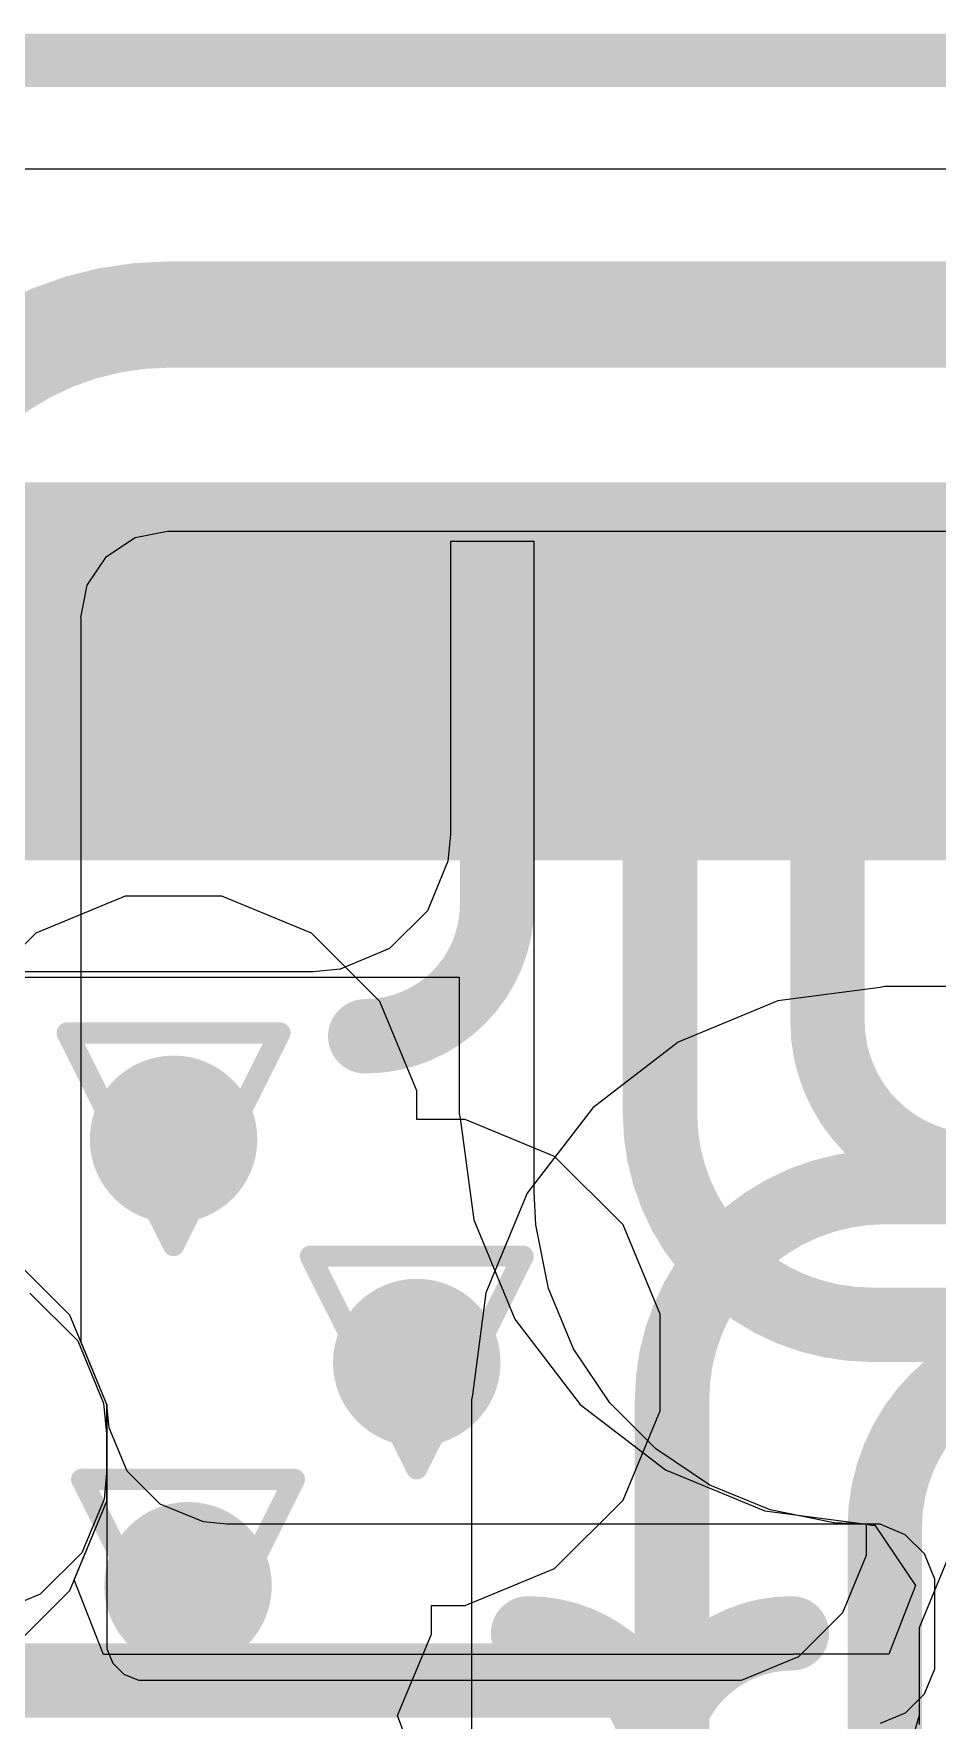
# Model space of a CAD drawing. Header units: inches. Extents: x -5 to 234, y -4 to 104.
# Drawn here: x 63.805 to 65.962, y 32.533 to 36.563 of the extents above; entities that cross this region are included whole.
import ezdxf

# ---------------------------------------------------------------- set-up
doc = ezdxf.new("R2010")
doc.units = ezdxf.units.IN
for name, color, linetype in [('Board Outline', 216, 'Continuous'), ('Bottom Layer', 5, 'Continuous'), ('Drill Drawing', 1, 'Continuous'), ('GND', 16, 'Continuous'), ('POWER', 76, 'Continuous'), ('Top Layer', 1, 'Continuous'), ('Top Solder', 216, 'Continuous'), ('Via Holes', 16, 'Continuous')]:
    doc.layers.add(name, color=color, linetype=linetype)

# ---------------------------------------------------------------- blocks, each defined once
blk = doc.blocks.new('DF40C_100DS_0_4V_51__8')
at = {"layer": 'Top Layer'}
for points in [[(-7.300000639999999, 0.35000057), (-7.10000104, 0.35000057), (-7.10000104, -0.35000057), (-7.300000639999999, -0.35000057)], [(-6.899998899999999, 0.35000057), (-6.6999993, 0.35000057), (-6.6999993, -0.35000057), (-6.899998899999999, -0.35000057)], [(-6.50000224, 0.35000057), (-6.30000264, 0.35000057), (-6.30000264, -0.35000057), (-6.50000224, -0.35000057)], [(-6.09999796, 0.35000057), (-5.89999836, 0.35000057), (-5.89999836, -0.35000057), (-6.09999796, -0.35000057)], [(-5.7000013, 0.35000057), (-5.500001699999999, 0.35000057), (-5.500001699999999, -0.35000057), (-5.7000013, -0.35000057)]]:
    blk.add_hatch(color=1, dxfattribs=at).paths.add_polyline_path(points)
at = {"layer": 'Top Solder'}
for points in [[(-7.80159984, 0.45160057), (-7.39840024, 0.45160057), (-7.39840024, -0.45160057), (-7.80159984, -0.45160057)], [(-7.401600639999999, 0.45160057), (-6.998401039999999, 0.45160057), (-6.998401039999999, -0.45160057), (-7.401600639999999, -0.45160057)], [(-7.001598899999999, 0.45160057), (-6.5983993, 0.45160057), (-6.5983993, -0.45160057), (-7.001598899999999, -0.45160057)], [(-6.60160224, 0.45160057), (-6.198402639999999, 0.45160057), (-6.198402639999999, -0.45160057), (-6.60160224, -0.45160057)], [(-6.20159796, 0.45160057), (-5.798398359999999, 0.45160057), (-5.798398359999999, -0.45160057), (-6.20159796, -0.45160057)], [(-5.8016013, 0.45160057), (-5.398401699999999, 0.45160057), (-5.398401699999999, -0.45160057), (-5.8016013, -0.45160057)], [(-5.40159702, 0.45160057), (-4.99839742, 0.45160057), (-4.99839742, -0.45160057), (-5.40159702, -0.45160057)]]:
    blk.add_hatch(color=216, dxfattribs=at).paths.add_polyline_path(points)

msp = doc.modelspace()

# ---------------------------------------------------------------- hatches: boundary and pattern name
at = {"layer": 'Bottom Layer'}
h = msp.add_hatch(color=5, dxfattribs=at)
edge = h.paths.add_edge_path()
edge.add_arc((64.1384798, 33.92169999999999), 0.1999996, 0, 360)
h = msp.add_hatch(color=5, dxfattribs=at)
edge = h.paths.add_edge_path()
edge.add_arc((64.7192, 33.3883), 0.1999996, 0, 360)
h = msp.add_hatch(color=5, dxfattribs=at)
edge = h.paths.add_edge_path()
edge.add_arc((64.17309999999999, 32.8549), 0.1999996, 0, 360)
at = {"layer": 'GND'}
h = msp.add_hatch(color=16, dxfattribs=at)
edge = h.paths.add_edge_path()
edge.add_arc((64.1384798, 33.92169999999999), 0.1999996, 0, 360)
h = msp.add_hatch(color=16, dxfattribs=at)
edge = h.paths.add_edge_path()
edge.add_arc((64.7192, 33.3883), 0.1999996, 0, 360)
h = msp.add_hatch(color=16, dxfattribs=at)
edge = h.paths.add_edge_path()
edge.add_arc((64.17309999999999, 32.8549), 0.1999996, 0, 360)
at = {"layer": 'POWER'}
h = msp.add_hatch(color=76, dxfattribs=at)
edge = h.paths.add_edge_path()
edge.add_arc((64.1384798, 33.92169999999999), 0.1999996, 0, 360)
h = msp.add_hatch(color=76, dxfattribs=at)
edge = h.paths.add_edge_path()
edge.add_arc((64.7192, 33.3883), 0.1999996, 0, 360)
h = msp.add_hatch(color=76, dxfattribs=at)
edge = h.paths.add_edge_path()
edge.add_arc((64.17309999999999, 32.8549), 0.1999996, 0, 360)
at = {"layer": 'Top Layer'}
h = msp.add_hatch(color=1, dxfattribs=at)
edge = h.paths.add_edge_path()
edge.add_arc((64.1384798, 33.92169999999999), 0.1999996, 0, 360)
h = msp.add_hatch(color=1, dxfattribs=at)
edge = h.paths.add_edge_path()
edge.add_arc((64.7192, 33.3883), 0.1999996, 0, 360)
h = msp.add_hatch(color=1, dxfattribs=at)
edge = h.paths.add_edge_path()
edge.add_arc((64.17309999999999, 32.8549), 0.1999996, 0, 360)
at = {"layer": 'Via Holes'}
h = msp.add_hatch(color=7, dxfattribs=at)
edge = h.paths.add_edge_path()
edge.add_arc((64.1384798, 33.92169999999999), 0.0999998, 0, 360)
h = msp.add_hatch(color=7, dxfattribs=at)
edge = h.paths.add_edge_path()
edge.add_arc((64.7192, 33.3883), 0.0999998, 0, 360)
h = msp.add_hatch(color=7, dxfattribs=at)
edge = h.paths.add_edge_path()
edge.add_arc((64.17309999999999, 32.8549), 0.0999998, 0, 360)

# ---------------------------------------------------------------- linework, layer by layer
at = {"layer": 'Board Outline'}
msp.add_lwpolyline([(-0.4520183999999999, 36.49995494, 0.127, 0.127, 0), (88.4519821, 36.49995494, 0.127, 0.127, 0)], format="xyseb", dxfattribs=at)
at = {"layer": 'Bottom Layer'}
for p, q in [((63.97819309999999, 35.31409752), (64.04645052, 35.35970576)), ((64.04645052, 35.35970576), (64.12370716, 35.37507276)), ((64.12370716, 35.37507276), (64.12696344, 35.37442506)), ((64.12696344, 35.37442506), (67.03213923999999, 35.37442506)), ((63.93258486, 35.2458401), (63.97819309999999, 35.31409752)), ((63.91721786, 35.16858345999999), (63.93258486, 35.2458401)), ((63.91786555999999, 35.16532718), (63.91721786, 35.16858345999999)), ((63.91786555999999, 33.4365219), (63.91786555999999, 35.16532718)), ((65.82539539999999, 34.28421641999999), (65.58151729999999, 34.25210827999999)), ((65.8368, 34.28648464), (65.82539539999999, 34.28421641999999)), ((72.97769504, 34.28648464), (65.8368, 34.28648464)), ((65.58151729999999, 34.25210827999999), (65.34363106, 34.15357406)), ((65.34363106, 34.15357406), (65.13935409999999, 33.99682558)), ((65.13935409999999, 33.99682558), (64.98260562, 33.79254862)), ((64.98260562, 33.79254862), (64.8840714, 33.55466238)), ((64.8840714, 33.55466238), (64.85196325999999, 33.31078428)), ((63.97939959999999, 33.28796746), (63.91786555999999, 33.4365219)), ((64.85196325999999, 33.31078428), (64.84969504, 33.29937967999999)), ((64.84969504, 33.29937967999999), (64.84969504, 31.5106939)), ((63.97939959999999, 33.05683254), (63.97939959999999, 33.28796746)), ((63.89094664, 32.84328966), (63.97939959999999, 33.05683254)), ((63.72751033999999, 32.67985336), (63.89094664, 32.84328966))]:
    msp.add_line(p, q, dxfattribs=at)
for points in [[(63.39991384, 35.16532718, 0.254, 0.254, -0.4142135623730951), (64.12696344, 35.89237677999999, 0.254, 0.254, 0)], [(64.12696344, 35.89237677999999, 0.254, 0.254, 0), (67.2999162, 35.89237677999999, 0.254, 0.254, 0)], [(65.3288, 33.29937967999999, 0.1778, 0.1778, -0.4142135623730951), (65.8368, 33.80737968, 0.1778, 0.1778, 0)], [(65.8368, 33.80737968, 0.1778, 0.1778, 0), (73.08730111999999, 33.80737968, 0.1778, 0.1778, 0)], [(65.8368, 32.9946, 0.1778, 0.1778, -0.4142135623730951), (66.26859999999999, 33.4264, 0.1778, 0.1778, 0)], [(65.3288, 31.369, 0.1778, 0.1778, 0), (65.3288, 33.29937967999999, 0.1778, 0.1778, 0)], [(65.8368, 30.8356, 0.1778, 0.1778, 0), (65.8368, 32.9946, 0.1778, 0.1778, 0)]]:
    msp.add_lwpolyline(points, format="xyseb", dxfattribs=at)
for points in [[(64.06346343999999, 35.89237677999999, 0.127, 0.127, 1), (64.19046343999999, 35.89237677999999, 0.127, 0.127, 1)], [(64.06346343999999, 35.89237677999999, 0.127, 0.127, 1), (64.19046343999999, 35.89237677999999, 0.127, 0.127, 1)], [(65.79235, 33.80737968, 0.08889999999999999, 0.08889999999999999, 1), (65.88125, 33.80737968, 0.08889999999999999, 0.08889999999999999, 1)], [(65.79235, 33.80737968, 0.08889999999999999, 0.08889999999999999, 1), (65.88125, 33.80737968, 0.08889999999999999, 0.08889999999999999, 1)], [(65.28435, 33.29937967999999, 0.08889999999999999, 0.08889999999999999, 1), (65.37325, 33.29937967999999, 0.08889999999999999, 0.08889999999999999, 1)], [(65.28435, 33.29937967999999, 0.08889999999999999, 0.08889999999999999, 1), (65.37325, 33.29937967999999, 0.08889999999999999, 0.08889999999999999, 1)], [(65.79235, 32.9946, 0.08889999999999999, 0.08889999999999999, 1), (65.88125, 32.9946, 0.08889999999999999, 0.08889999999999999, 1)], [(65.79235, 32.9946, 0.08889999999999999, 0.08889999999999999, 1), (65.88125, 32.9946, 0.08889999999999999, 0.08889999999999999, 1)]]:
    msp.add_lwpolyline(points, format="xyseb", close=True, dxfattribs=at)
at = {"layer": 'Drill Drawing'}
for points in [[(63.8844798, 34.1757, 0.0508, 0.0508, 0), (64.3924798, 34.1757, 0.0508, 0.0508, 0)], [(63.8844798, 34.1757, 0.0508, 0.0508, 0), (64.1384798, 33.6677, 0.0508, 0.0508, 0)], [(64.1384798, 33.6677, 0.0508, 0.0508, 0), (64.3924798, 34.1757, 0.0508, 0.0508, 0)], [(64.4652, 33.6423, 0.0508, 0.0508, 0), (64.97319999999999, 33.6423, 0.0508, 0.0508, 0)], [(64.4652, 33.6423, 0.0508, 0.0508, 0), (64.7192, 33.1343, 0.0508, 0.0508, 0)], [(64.7192, 33.1343, 0.0508, 0.0508, 0), (64.97319999999999, 33.6423, 0.0508, 0.0508, 0)], [(63.9191, 33.1089, 0.0508, 0.0508, 0), (64.4271, 33.1089, 0.0508, 0.0508, 0)], [(63.9191, 33.1089, 0.0508, 0.0508, 0), (64.17309999999999, 32.6009, 0.0508, 0.0508, 0)], [(64.17309999999999, 32.6009, 0.0508, 0.0508, 0), (64.4271, 33.1089, 0.0508, 0.0508, 0)]]:
    msp.add_lwpolyline(points, format="xyseb", dxfattribs=at)
for points in [[(63.8717798, 34.1757, 0.0254, 0.0254, 1), (63.8971798, 34.1757, 0.0254, 0.0254, 1)], [(63.8717798, 34.1757, 0.0254, 0.0254, 1), (63.8971798, 34.1757, 0.0254, 0.0254, 1)], [(64.3797798, 34.1757, 0.0254, 0.0254, 1), (64.4051798, 34.1757, 0.0254, 0.0254, 1)], [(64.3797798, 34.1757, 0.0254, 0.0254, 1), (64.4051798, 34.1757, 0.0254, 0.0254, 1)], [(64.12577979999999, 33.6677, 0.0254, 0.0254, 1), (64.1511798, 33.6677, 0.0254, 0.0254, 1)], [(64.12577979999999, 33.6677, 0.0254, 0.0254, 1), (64.1511798, 33.6677, 0.0254, 0.0254, 1)], [(64.4525, 33.6423, 0.0254, 0.0254, 1), (64.47789999999999, 33.6423, 0.0254, 0.0254, 1)], [(64.4525, 33.6423, 0.0254, 0.0254, 1), (64.47789999999999, 33.6423, 0.0254, 0.0254, 1)], [(64.9605, 33.6423, 0.0254, 0.0254, 1), (64.9859, 33.6423, 0.0254, 0.0254, 1)], [(64.9605, 33.6423, 0.0254, 0.0254, 1), (64.9859, 33.6423, 0.0254, 0.0254, 1)], [(63.9064, 33.1089, 0.0254, 0.0254, 1), (63.9318, 33.1089, 0.0254, 0.0254, 1)], [(63.9064, 33.1089, 0.0254, 0.0254, 1), (63.9318, 33.1089, 0.0254, 0.0254, 1)], [(64.4144, 33.1089, 0.0254, 0.0254, 1), (64.43979999999999, 33.1089, 0.0254, 0.0254, 1)], [(64.4144, 33.1089, 0.0254, 0.0254, 1), (64.43979999999999, 33.1089, 0.0254, 0.0254, 1)], [(64.70649999999999, 33.1343, 0.0254, 0.0254, 1), (64.7319, 33.1343, 0.0254, 0.0254, 1)], [(64.70649999999999, 33.1343, 0.0254, 0.0254, 1), (64.7319, 33.1343, 0.0254, 0.0254, 1)], [(64.1604, 32.6009, 0.0254, 0.0254, 1), (64.1858, 32.6009, 0.0254, 0.0254, 1)], [(64.1604, 32.6009, 0.0254, 0.0254, 1), (64.1858, 32.6009, 0.0254, 0.0254, 1)]]:
    msp.add_lwpolyline(points, format="xyseb", close=True, dxfattribs=at)
at = {"layer": 'GND'}
for p, q in [((61.97683311999999, 36.24099178), (66.62299858, 36.24099178)), ((63.89094664, 33.50151034), (63.72751033999999, 33.66494664)), ((63.97939959999999, 33.28796746), (63.89094664, 33.50151034)), ((63.97939959999999, 33.05683254), (63.97939959999999, 33.28796746)), ((63.89094664, 32.84328966), (63.97939959999999, 33.05683254)), ((66.00736862, 32.96811034), (65.91891566, 32.75456746)), ((63.72751033999999, 32.67985336), (63.89094664, 32.84328966)), ((65.91891566, 32.75456746), (65.91891566, 32.52343253999999))]:
    msp.add_line(p, q, dxfattribs=at)
at = {"layer": 'POWER'}
for p, q in [((63.57683246, 36.24099178), (66.62299858, 36.24099178)), ((64.02291234, 34.5026996), (63.80936946, 34.41424663999999)), ((64.25404726000001, 34.5026996), (64.02291234, 34.5026996)), ((64.46759014, 34.41424663999999), (64.25404726000001, 34.5026996)), ((63.80936946, 34.41424663999999), (63.64593315999999, 34.25081034)), ((64.63102644, 34.25081034), (64.46759014, 34.41424663999999)), ((64.7194794, 34.03726746), (64.63102644, 34.25081034)), ((64.7194794, 33.9692996), (64.7194794, 34.03726746)), ((64.83476746, 33.9692996), (64.7194794, 33.9692996)), ((65.04831034, 33.88084664), (64.83476746, 33.9692996)), ((65.21174664, 33.71741033999999), (65.04831034, 33.88084664)), ((65.3001996, 33.50386746), (65.21174664, 33.71741033999999)), ((65.3001996, 33.27273254), (65.3001996, 33.50386746)), ((65.21174664, 33.05918966), (65.3001996, 33.27273254)), ((65.04831034, 32.89575335999999), (65.21174664, 33.05918966)), ((66.00736862, 32.96811034), (65.91891566, 32.75456746)), ((64.83476746, 32.8073004), (65.04831034, 32.89575335999999)), ((64.75409959999999, 32.73933254), (64.75409959999999, 32.8073004)), ((64.75409959999999, 32.8073004), (64.83476746, 32.8073004)), ((64.6735435, 32.54485236), (64.75409959999999, 32.73933254)), ((65.91891566, 32.75456746), (65.91891566, 32.54485236)), ((64.7392152, 32.36704982), (64.6735435, 32.54485236)), ((65.91891566, 32.54485236), (65.90075719999999, 32.48241408))]:
    msp.add_line(p, q, dxfattribs=at)
at = {"layer": 'Top Layer'}
for p, q in [((64.79991358, 35.3498912), (64.79990595999999, 34.64988244)), ((64.99991318, 35.3498912), (64.79991358, 35.3498912)), ((64.99991318, 33.79499718), (64.99991318, 35.3498912)), ((64.79990595999999, 34.64988244), (64.79360675999999, 34.5859354)), ((64.79360675999999, 34.5859354), (64.74466604, 34.46777968)), ((64.74466604, 34.46777968), (64.65423442, 34.37734806)), ((64.65423442, 34.37734806), (64.53607869999999, 34.3284048)), ((64.47213419999999, 34.32210814), (61.1947595, 34.32210814)), ((62.88407539999999, 34.30888998), (64.8208127, 34.30888998)), ((64.53607869999999, 34.3284048), (64.47213165999999, 34.32210814)), ((64.47213165999999, 34.32210814), (64.47213419999999, 34.32210814)), ((64.8208127, 34.30888998), (64.8208127, 33.98354392)), ((64.8208127, 33.98354392), (64.82315712, 33.97176086)), ((64.82315712, 33.97176086), (64.8551154, 33.72901814)), ((65.0037308, 33.71723762), (64.99991318, 33.79499718)), ((64.99991318, 33.79499718), (64.99991318, 33.79499718)), ((64.8551154, 33.72901814), (64.95335752, 33.49183802)), ((65.03407109999999, 33.56470808), (65.0037308, 33.71723762)), ((63.89094664, 33.50151034), (63.72751033999999, 33.66494664)), ((63.79529785999999, 33.55432709999999), (63.90958262, 33.44004234)), ((65.09358584, 33.4210279), (65.03407109999999, 33.56470808)), ((63.97939959999999, 33.28796746), (63.89094664, 33.50151034)), ((64.95335752, 33.49183802), (65.10964118, 33.28816558)), ((63.90958262, 33.44004234), (63.97142908, 33.29072335999999)), ((65.17998648, 33.29171904), (65.09358584, 33.4210279)), ((63.97142908, 33.29072335999999), (63.9793869, 33.20991072)), ((65.28995578, 33.18174974), (65.17998648, 33.29171904)), ((63.97939959999999, 33.28796746), (63.97939452, 33.13186159999999)), ((63.97939959999999, 33.28796746), (63.97939959999999, 33.28796746)), ((63.9848987, 33.2321154), (63.97939959999999, 33.28796746)), ((63.97939959999999, 33.05683254), (63.97939959999999, 33.28796746)), ((65.10964118, 33.28816558), (65.31331108, 33.13188192)), ((63.9793869, 33.20991072), (63.97938944, 33.20991325999999)), ((63.97938944, 33.20991325999999), (63.97938944, 32.72301558)), ((64.0276469, 33.12891519999999), (63.9848987, 33.2321154)), ((65.41926464, 33.09534909999999), (65.28995578, 33.18174974)), ((63.97939452, 33.13186159999999), (63.97252128, 33.06205478)), ((64.10663328, 33.04992882), (64.0276469, 33.12891519999999)), ((65.31331108, 33.13188192), (65.55049374, 33.0336398)), ((65.56294482, 33.03583436), (65.41926464, 33.09534909999999)), ((63.90146731999999, 32.86868966), (63.97939959999999, 33.05683254)), ((63.97252128, 33.06205478), (63.91909492, 32.93306596)), ((64.20983348, 33.00718062), (64.10663328, 33.04992882)), ((64.26568553999999, 33.00168152), (64.20983348, 33.00718062)), ((65.55049374, 33.0336398), (65.79323645999999, 33.00168152)), ((65.71547436, 33.00549406), (65.56294482, 33.03583436)), ((65.79323645999999, 33.00168152), (64.26568553999999, 33.00168152)), ((65.79323138000001, 33.00167644), (65.71547436, 33.00549406)), ((65.79323138000001, 32.92757956), (65.79323138000001, 33.00167644)), ((65.82573321999999, 33.00168152), (65.79323391999999, 33.00167644)), ((65.79323391999999, 33.00167644), (65.79323645999999, 33.00168152)), ((65.79323645999999, 33.00168152), (65.80501952, 32.9993371)), ((65.80501952, 32.9993371), (65.81272588, 32.9993371)), ((65.81272588, 32.9993371), (65.9100917, 32.85560104)), ((65.88578643999999, 32.97680984), (65.82573321999999, 33.00168152)), ((65.9317452, 32.93085108), (65.88578643999999, 32.97680984)), ((63.91909492, 32.93306596), (63.8203702, 32.83434631999999)), ((65.73651826, 32.79066848), (65.79323138000001, 32.92757956)), ((65.95661688, 32.87079786), (65.9317452, 32.93085108)), ((63.97085504, 32.69088966), (63.90146731999999, 32.86868966)), ((65.9100917, 32.85560104), (65.84650534, 32.69089219999999)), ((65.95661179999999, 32.83829856), (65.95661688, 32.87079786)), ((63.8203702, 32.83434631999999), (63.69138138, 32.7809225)), ((65.95661688, 32.6885935), (65.95661179999999, 32.83829856)), ((65.63173056, 32.68588078), (65.73651826, 32.79066848)), ((65.61898484, 32.69088966), (63.97085504, 32.69088966)), ((63.97938944, 32.72301558), (63.97938944, 32.70434657999999)), ((63.97938944, 32.70434657999999), (63.99367439999999, 32.66985338)), ((65.49481947999999, 32.6291702), (65.63173056, 32.68588078)), ((65.84650534, 32.69089219999999), (65.61898484, 32.69089219999999)), ((65.61898484, 32.69089219999999), (65.61898484, 32.69088966)), ((65.95661688, 32.6563355), (65.95661688, 32.6885935)), ((65.95661688, 32.6885935), (65.95661688, 32.6885935)), ((63.99367439999999, 32.66985338), (64.02007515999999, 32.64345262)), ((65.93192807999999, 32.5967344), (65.95661688, 32.6563355)), ((64.02007515999999, 32.64345262), (64.05456835999999, 32.62916766)), ((64.05456835999999, 32.62916766), (64.07323736, 32.62916766)), ((64.07323736, 32.62916766), (65.42072514, 32.6291702)), ((64.07323736, 32.62916766), (64.07323736, 32.62916766)), ((65.42072514, 32.6291702), (65.49481947999999, 32.6291702)), ((65.88630968, 32.55111599999999), (65.93192807999999, 32.5967344)), ((65.82670858, 32.52642974), (65.88630968, 32.55111599999999))]:
    msp.add_line(p, q, dxfattribs=at)
for points in [[(64.89991337999999, 34.99988936, 0.1778, 0.1778, 0), (64.91101318, 34.98878955999999, 0.1778, 0.1778, 0)], [(64.91101318, 34.48251676, 0.1778, 0.1778, 0), (64.91101318, 34.98878955999999, 0.1778, 0.1778, 0)], [(65.29991765999999, 33.98354392, 0.1778, 0.1778, 0), (65.29991765999999, 34.99988936, 0.1778, 0.1778, 0)], [(65.69991431999999, 34.20386606, 0.1778, 0.1778, 0), (65.69991431999999, 34.99988936, 0.1778, 0.1778, 0)], [(64.91101318, 34.48251676, 0.1778, 0.1778, -0.4142135623730951), (64.59617256, 34.16767614, 0.1778, 0.1778, 0)], [(66.05628648, 33.8474939, 0.1778, 0.1778, -0.4142135623730951), (65.69991431999999, 34.20386606, 0.1778, 0.1778, 0)], [(65.80501952, 33.47844206, 0.1778, 0.1778, -0.4142135623730951), (65.29991765999999, 33.98354392, 0.1778, 0.1778, 0)], [(65.80501952, 33.47844206, 0.1778, 0.1778, 0), (72.61357079999999, 33.47844206, 0.1778, 0.1778, 0)], [(64.98507704000001, 32.74100386, 0.1778, 0.1778, -0.2217180101957494), (65.22627797999999, 32.62851742, 0.1778, 0.1778, 0)], [(65.29991765999999, 32.42616324, 0.1778, 0.1778, -0.4142135623730951), (65.61475827999999, 32.74100386, 0.1778, 0.1778, 0)], [(63.54943347999999, 32.62851742, 0.1778, 0.1778, 0), (65.22627797999999, 32.62851742, 0.1778, 0.1778, 0)], [(65.22627797999999, 32.62851742, 0.1778, 0.1778, 0), (65.29991765999999, 32.62851742, 0.1778, 0.1778, 0)], [(65.22627797999999, 32.62851742, 0.1778, 0.1778, -0.1763040352030641), (65.29991765999999, 32.42616324, 0.1778, 0.1778, 0)], [(65.29991765999999, 32.42616324, 0.1778, 0.1778, 0), (65.29991765999999, 32.62851742, 0.1778, 0.1778, 0)]]:
    msp.add_lwpolyline(points, format="xyseb", dxfattribs=at)
for points in [[(64.85546337999999, 34.99988936, 0.08889999999999999, 0.08889999999999999, 1), (64.94436338, 34.99988936, 0.08889999999999999, 0.08889999999999999, 1)], [(64.86656318, 34.98878955999999, 0.08889999999999999, 0.08889999999999999, 1), (64.95546318, 34.98878955999999, 0.08889999999999999, 0.08889999999999999, 1)], [(64.86656318, 34.98878955999999, 0.08889999999999999, 0.08889999999999999, 1), (64.95546318, 34.98878955999999, 0.08889999999999999, 0.08889999999999999, 1)], [(65.25546766, 34.99988936, 0.08889999999999999, 0.08889999999999999, 1), (65.34436766, 34.99988936, 0.08889999999999999, 0.08889999999999999, 1)], [(65.65546432, 34.99988936, 0.08889999999999999, 0.08889999999999999, 1), (65.74436431999999, 34.99988936, 0.08889999999999999, 0.08889999999999999, 1)], [(64.86656318, 34.48251676, 0.08889999999999999, 0.08889999999999999, 1), (64.95546318, 34.48251676, 0.08889999999999999, 0.08889999999999999, 1)], [(64.86656318, 34.48251676, 0.08889999999999999, 0.08889999999999999, 1), (64.95546318, 34.48251676, 0.08889999999999999, 0.08889999999999999, 1)], [(64.55172256, 34.16767614, 0.08889999999999999, 0.08889999999999999, 1), (64.64062256, 34.16767614, 0.08889999999999999, 0.08889999999999999, 1)], [(65.65546432, 34.20386606, 0.08889999999999999, 0.08889999999999999, 1), (65.74436431999999, 34.20386606, 0.08889999999999999, 0.08889999999999999, 1)], [(65.65546432, 34.20386606, 0.08889999999999999, 0.08889999999999999, 1), (65.74436431999999, 34.20386606, 0.08889999999999999, 0.08889999999999999, 1)], [(65.25546766, 33.98354392, 0.08889999999999999, 0.08889999999999999, 1), (65.34436766, 33.98354392, 0.08889999999999999, 0.08889999999999999, 1)], [(65.25546766, 33.98354392, 0.08889999999999999, 0.08889999999999999, 1), (65.34436766, 33.98354392, 0.08889999999999999, 0.08889999999999999, 1)], [(65.76056952, 33.47844206, 0.08889999999999999, 0.08889999999999999, 1), (65.84946952, 33.47844206, 0.08889999999999999, 0.08889999999999999, 1)], [(65.76056952, 33.47844206, 0.08889999999999999, 0.08889999999999999, 1), (65.84946952, 33.47844206, 0.08889999999999999, 0.08889999999999999, 1)], [(64.94062704, 32.74100386, 0.08889999999999999, 0.08889999999999999, 1), (65.02952704, 32.74100386, 0.08889999999999999, 0.08889999999999999, 1)], [(65.57030827999999, 32.74100386, 0.08889999999999999, 0.08889999999999999, 1), (65.65920827999999, 32.74100386, 0.08889999999999999, 0.08889999999999999, 1)], [(65.18182798, 32.62851742, 0.08889999999999999, 0.08889999999999999, 1), (65.27072797999999, 32.62851742, 0.08889999999999999, 0.08889999999999999, 1)], [(65.18182798, 32.62851742, 0.08889999999999999, 0.08889999999999999, 1), (65.27072797999999, 32.62851742, 0.08889999999999999, 0.08889999999999999, 1)], [(65.18182798, 32.62851742, 0.08889999999999999, 0.08889999999999999, 1), (65.27072797999999, 32.62851742, 0.08889999999999999, 0.08889999999999999, 1)], [(65.18182798, 32.62851742, 0.08889999999999999, 0.08889999999999999, 1), (65.27072797999999, 32.62851742, 0.08889999999999999, 0.08889999999999999, 1)], [(65.25546766, 32.62851742, 0.08889999999999999, 0.08889999999999999, 1), (65.34436766, 32.62851742, 0.08889999999999999, 0.08889999999999999, 1)], [(65.25546766, 32.62851742, 0.08889999999999999, 0.08889999999999999, 1), (65.34436766, 32.62851742, 0.08889999999999999, 0.08889999999999999, 1)]]:
    msp.add_lwpolyline(points, format="xyseb", close=True, dxfattribs=at)

# ---------------------------------------------------------------- block references
msp.add_blockref('DF40C_100DS_0_4V_51__8', (71.29998694, 35.03988928))

doc.saveas('drawing.dxf')
